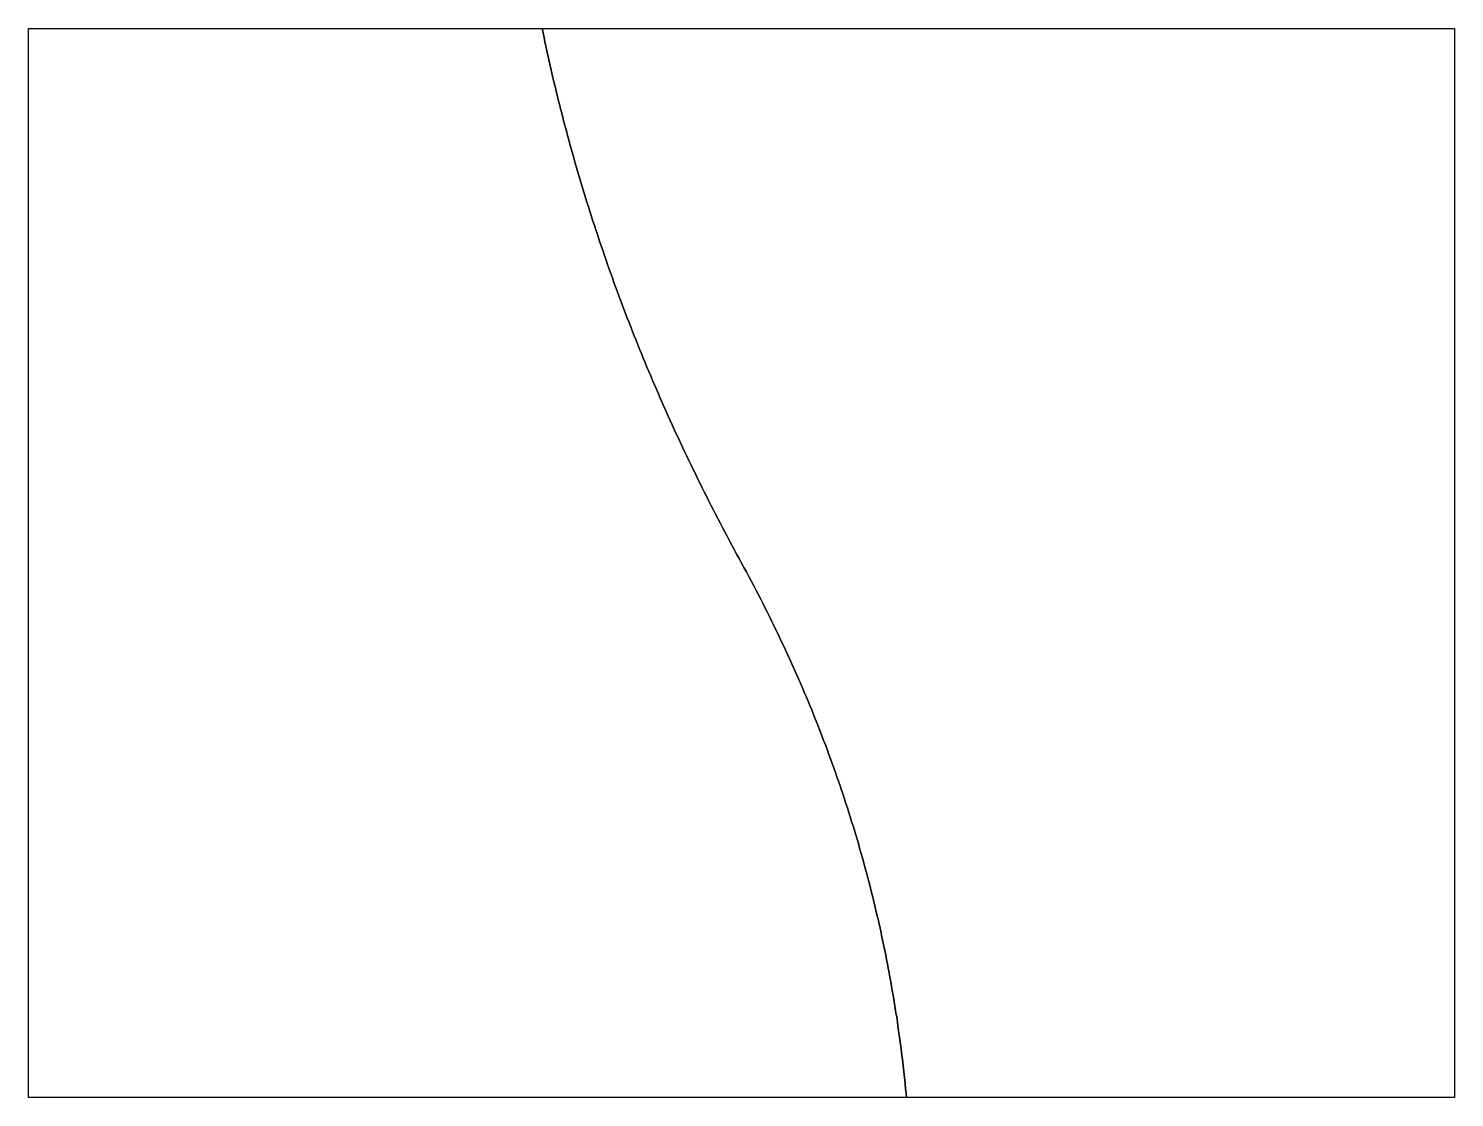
# Model space of a CAD drawing. Header units: millimetres. Extents: x 0 to 160, y 0 to 120.
import ezdxf

# ---------------------------------------------------------------- set-up
doc = ezdxf.new("R2010")
doc.units = ezdxf.units.MM
doc.layers.add('COUPON_A', color=3, linetype='CONTINUOUS')
doc.layers.add('COUPON_B', color=3, linetype='CONTINUOUS')

msp = doc.modelspace()

# ---------------------------------------------------------------- linework, layer by layer
at = {"layer": 'COUPON_A'}
msp.add_lwpolyline([(0, 0), (0, 120), (57.634082, 120), (57.737207, 119.5), (57.84167, 119), (57.947472, 118.5), (58.054616, 118), (58.163102, 117.5), (58.272933, 117), (58.38411, 116.5), (58.496634, 116), (58.610507, 115.5), (58.725731, 115), (58.842307, 114.5), (58.960237, 114), (59.079522, 113.5), (59.200163, 113), (59.322163, 112.5), (59.445523, 112), (59.570245, 111.5), (59.696329, 111), (59.823778, 110.5), (59.952593, 110), (60.082776, 109.5), (60.214328, 109), (60.347251, 108.5), (60.481546, 108), (60.617215, 107.5), (60.75426, 107), (60.892682, 106.5), (61.032482, 106), (61.173662, 105.5), (61.316224, 105), (61.460169, 104.5), (61.605499, 104), (61.752215, 103.5), (61.90032, 103), (62.049813, 102.5), (62.200698, 102), (62.352975, 101.5), (62.506646, 101), (62.661713, 100.5), (62.818178, 100), (62.976041, 99.5), (63.135304, 99), (63.295969, 98.5), (63.458038, 98), (63.621512, 97.5), (63.786392, 97), (63.95268, 96.5), (64.120378, 96), (64.289487, 95.5), (64.460009, 95), (64.631945, 94.5), (64.805298, 94), (64.980067, 93.5), (65.156256, 93), (65.333865, 92.5), (65.512896, 92), (65.693351, 91.5), (65.875231, 91), (66.058538, 90.5), (66.243273, 90), (66.429438, 89.5), (66.617035, 89), (66.806064, 88.5), (66.996528, 88), (67.188428, 87.5), (67.381766, 87), (67.576543, 86.5), (67.77276, 86), (67.97042, 85.5), (68.169524, 85), (68.370073, 84.5), (68.572069, 84), (68.775514, 83.5), (68.980409, 83), (69.186756, 82.5), (69.394555, 82), (69.60381, 81.5), (69.81452, 81), (70.026689, 80.5), (70.240317, 80), (70.455406, 79.5), (70.671957, 79), (70.889973, 78.5), (71.109454, 78), (71.330402, 77.5), (71.552819, 77), (71.776707, 76.5), (72.002066, 76), (72.228899, 75.5), (72.457206, 75), (72.68699, 74.5), (72.918252, 74), (73.150994, 73.5), (73.385217, 73), (73.620923, 72.5), (73.858113, 72), (74.096789, 71.5), (74.336952, 71), (74.578604, 70.5), (74.821747, 70), (75.066381, 69.5), (75.31251, 69), (75.560133, 68.5), (75.809253, 68), (76.059872, 67.5), (76.31199, 67), (76.56561, 66.5), (76.820733, 66), (77.07736, 65.5), (77.335493, 65), (77.595134, 64.5), (77.856284, 64), (78.118945, 63.5), (78.383117, 63), (78.648804, 62.5), (78.916006, 62), (79.184726, 61.5), (79.454963, 61), (79.726721, 60.5), (80, 60), (80.272941, 59.5), (80.543688, 59), (80.812244, 58.5), (81.078616, 58), (81.342808, 57.5), (81.604825, 57), (81.864673, 56.5), (82.122357, 56), (82.377881, 55.5), (82.631251, 55), (82.882473, 54.5), (83.13155, 54), (83.378488, 53.5), (83.623293, 53), (83.865969, 52.5), (84.106522, 52), (84.344956, 51.5), (84.581277, 51), (84.81549, 50.5), (85.0476, 50), (85.277612, 49.5), (85.505531, 49), (85.731362, 48.5), (85.955111, 48), (86.176782, 47.5), (86.396381, 47), (86.613913, 46.5), (86.829382, 46), (87.042794, 45.5), (87.254154, 45), (87.463468, 44.5), (87.670739, 44), (87.875975, 43.5), (88.079178, 43), (88.280355, 42.5), (88.479511, 42), (88.67665, 41.5), (88.871779, 41), (89.064901, 40.5), (89.256023, 40), (89.445148, 39.5), (89.632283, 39), (89.817433, 38.5), (90.000602, 38), (90.181796, 37.5), (90.361019, 37), (90.538278, 36.5), (90.713576, 36), (90.886919, 35.5), (91.058313, 35), (91.227762, 34.5), (91.395271, 34), (91.560846, 33.5), (91.724492, 33), (91.886213, 32.5), (92.046015, 32), (92.203903, 31.5), (92.359882, 31), (92.513957, 30.5), (92.666134, 30), (92.816417, 29.5), (92.964811, 29), (93.111322, 28.5), (93.255955, 28), (93.398714, 27.5), (93.539606, 27), (93.678634, 26.5), (93.815805, 26), (93.951123, 25.5), (94.084593, 25), (94.216221, 24.5), (94.346011, 24), (94.473969, 23.5), (94.6001, 23), (94.724409, 22.5), (94.8469, 22), (94.96758, 21.5), (95.086453, 21), (95.203525, 20.5), (95.318799, 20), (95.432283, 19.5), (95.54398, 19), (95.653896, 18.5), (95.762035, 18), (95.868404, 17.5), (95.973007, 17), (96.075849, 16.5), (96.176935, 16), (96.276271, 15.5), (96.373861, 15), (96.469711, 14.5), (96.563826, 14), (96.65621, 13.5), (96.746869, 13), (96.835809, 12.5), (96.923034, 12), (97.008548, 11.5), (97.092359, 11), (97.17447, 10.5), (97.254886, 10), (97.333613, 9.5), (97.410656, 9), (97.48602, 8.5), (97.55971, 8), (97.631731, 7.5), (97.702089, 7), (97.770787, 6.5), (97.837833, 6), (97.903229, 5.5), (97.966983, 5), (98.029098, 4.5), (98.08958, 4), (98.148435, 3.5), (98.205666, 3), (98.26128, 2.5), (98.31528, 2), (98.367674, 1.5), (98.418465, 1), (98.467658, 0.5), (98.51526, 0)], close=True, dxfattribs=at)
at = {"layer": 'COUPON_B'}
msp.add_lwpolyline([(98.51526, 0), (98.467658, 0.5), (98.418465, 1), (98.367674, 1.5), (98.31528, 2), (98.26128, 2.5), (98.205666, 3), (98.148435, 3.5), (98.08958, 4), (98.029098, 4.5), (97.966983, 5), (97.903229, 5.5), (97.837833, 6), (97.770787, 6.5), (97.702089, 7), (97.631731, 7.5), (97.55971, 8), (97.48602, 8.5), (97.410656, 9), (97.333613, 9.5), (97.254886, 10), (97.17447, 10.5), (97.092359, 11), (97.008548, 11.5), (96.923034, 12), (96.835809, 12.5), (96.746869, 13), (96.65621, 13.5), (96.563826, 14), (96.469711, 14.5), (96.373861, 15), (96.276271, 15.5), (96.176935, 16), (96.075849, 16.5), (95.973007, 17), (95.868404, 17.5), (95.762035, 18), (95.653896, 18.5), (95.54398, 19), (95.432283, 19.5), (95.318799, 20), (95.203525, 20.5), (95.086453, 21), (94.96758, 21.5), (94.8469, 22), (94.724409, 22.5), (94.6001, 23), (94.473969, 23.5), (94.346011, 24), (94.216221, 24.5), (94.084593, 25), (93.951123, 25.5), (93.815805, 26), (93.678634, 26.5), (93.539606, 27), (93.398714, 27.5), (93.255955, 28), (93.111322, 28.5), (92.964811, 29), (92.816417, 29.5), (92.666134, 30), (92.513957, 30.5), (92.359882, 31), (92.203903, 31.5), (92.046015, 32), (91.886213, 32.5), (91.724492, 33), (91.560846, 33.5), (91.395271, 34), (91.227762, 34.5), (91.058313, 35), (90.886919, 35.5), (90.713576, 36), (90.538278, 36.5), (90.361019, 37), (90.181796, 37.5), (90.000602, 38), (89.817433, 38.5), (89.632283, 39), (89.445148, 39.5), (89.256023, 40), (89.064901, 40.5), (88.871779, 41), (88.67665, 41.5), (88.479511, 42), (88.280355, 42.5), (88.079178, 43), (87.875975, 43.5), (87.670739, 44), (87.463468, 44.5), (87.254154, 45), (87.042794, 45.5), (86.829382, 46), (86.613913, 46.5), (86.396381, 47), (86.176782, 47.5), (85.955111, 48), (85.731362, 48.5), (85.505531, 49), (85.277612, 49.5), (85.0476, 50), (84.81549, 50.5), (84.581277, 51), (84.344956, 51.5), (84.106522, 52), (83.865969, 52.5), (83.623293, 53), (83.378488, 53.5), (83.13155, 54), (82.882473, 54.5), (82.631251, 55), (82.377881, 55.5), (82.122357, 56), (81.864673, 56.5), (81.604825, 57), (81.342808, 57.5), (81.078616, 58), (80.812244, 58.5), (80.543688, 59), (80.272941, 59.5), (80, 60), (79.726721, 60.5), (79.454963, 61), (79.184726, 61.5), (78.916006, 62), (78.648804, 62.5), (78.383117, 63), (78.118945, 63.5), (77.856284, 64), (77.595134, 64.5), (77.335493, 65), (77.07736, 65.5), (76.820733, 66), (76.56561, 66.5), (76.31199, 67), (76.059872, 67.5), (75.809253, 68), (75.560133, 68.5), (75.31251, 69), (75.066381, 69.5), (74.821747, 70), (74.578604, 70.5), (74.336952, 71), (74.096789, 71.5), (73.858113, 72), (73.620923, 72.5), (73.385217, 73), (73.150994, 73.5), (72.918252, 74), (72.68699, 74.5), (72.457206, 75), (72.228899, 75.5), (72.002066, 76), (71.776707, 76.5), (71.552819, 77), (71.330402, 77.5), (71.109454, 78), (70.889973, 78.5), (70.671957, 79), (70.455406, 79.5), (70.240317, 80), (70.026689, 80.5), (69.81452, 81), (69.60381, 81.5), (69.394555, 82), (69.186756, 82.5), (68.980409, 83), (68.775514, 83.5), (68.572069, 84), (68.370073, 84.5), (68.169524, 85), (67.97042, 85.5), (67.77276, 86), (67.576543, 86.5), (67.381766, 87), (67.188428, 87.5), (66.996528, 88), (66.806064, 88.5), (66.617035, 89), (66.429438, 89.5), (66.243273, 90), (66.058538, 90.5), (65.875231, 91), (65.693351, 91.5), (65.512896, 92), (65.333865, 92.5), (65.156256, 93), (64.980067, 93.5), (64.805298, 94), (64.631945, 94.5), (64.460009, 95), (64.289487, 95.5), (64.120378, 96), (63.95268, 96.5), (63.786392, 97), (63.621512, 97.5), (63.458038, 98), (63.295969, 98.5), (63.135304, 99), (62.976041, 99.5), (62.818178, 100), (62.661713, 100.5), (62.506646, 101), (62.352975, 101.5), (62.200698, 102), (62.049813, 102.5), (61.90032, 103), (61.752215, 103.5), (61.605499, 104), (61.460169, 104.5), (61.316224, 105), (61.173662, 105.5), (61.032482, 106), (60.892682, 106.5), (60.75426, 107), (60.617215, 107.5), (60.481546, 108), (60.347251, 108.5), (60.214328, 109), (60.082776, 109.5), (59.952593, 110), (59.823778, 110.5), (59.696329, 111), (59.570245, 111.5), (59.445523, 112), (59.322163, 112.5), (59.200163, 113), (59.079522, 113.5), (58.960237, 114), (58.842307, 114.5), (58.725731, 115), (58.610507, 115.5), (58.496634, 116), (58.38411, 116.5), (58.272933, 117), (58.163102, 117.5), (58.054616, 118), (57.947472, 118.5), (57.84167, 119), (57.737207, 119.5), (57.634082, 120), (160, 120), (160, 0)], close=True, dxfattribs=at)

doc.saveas('drawing.dxf')
